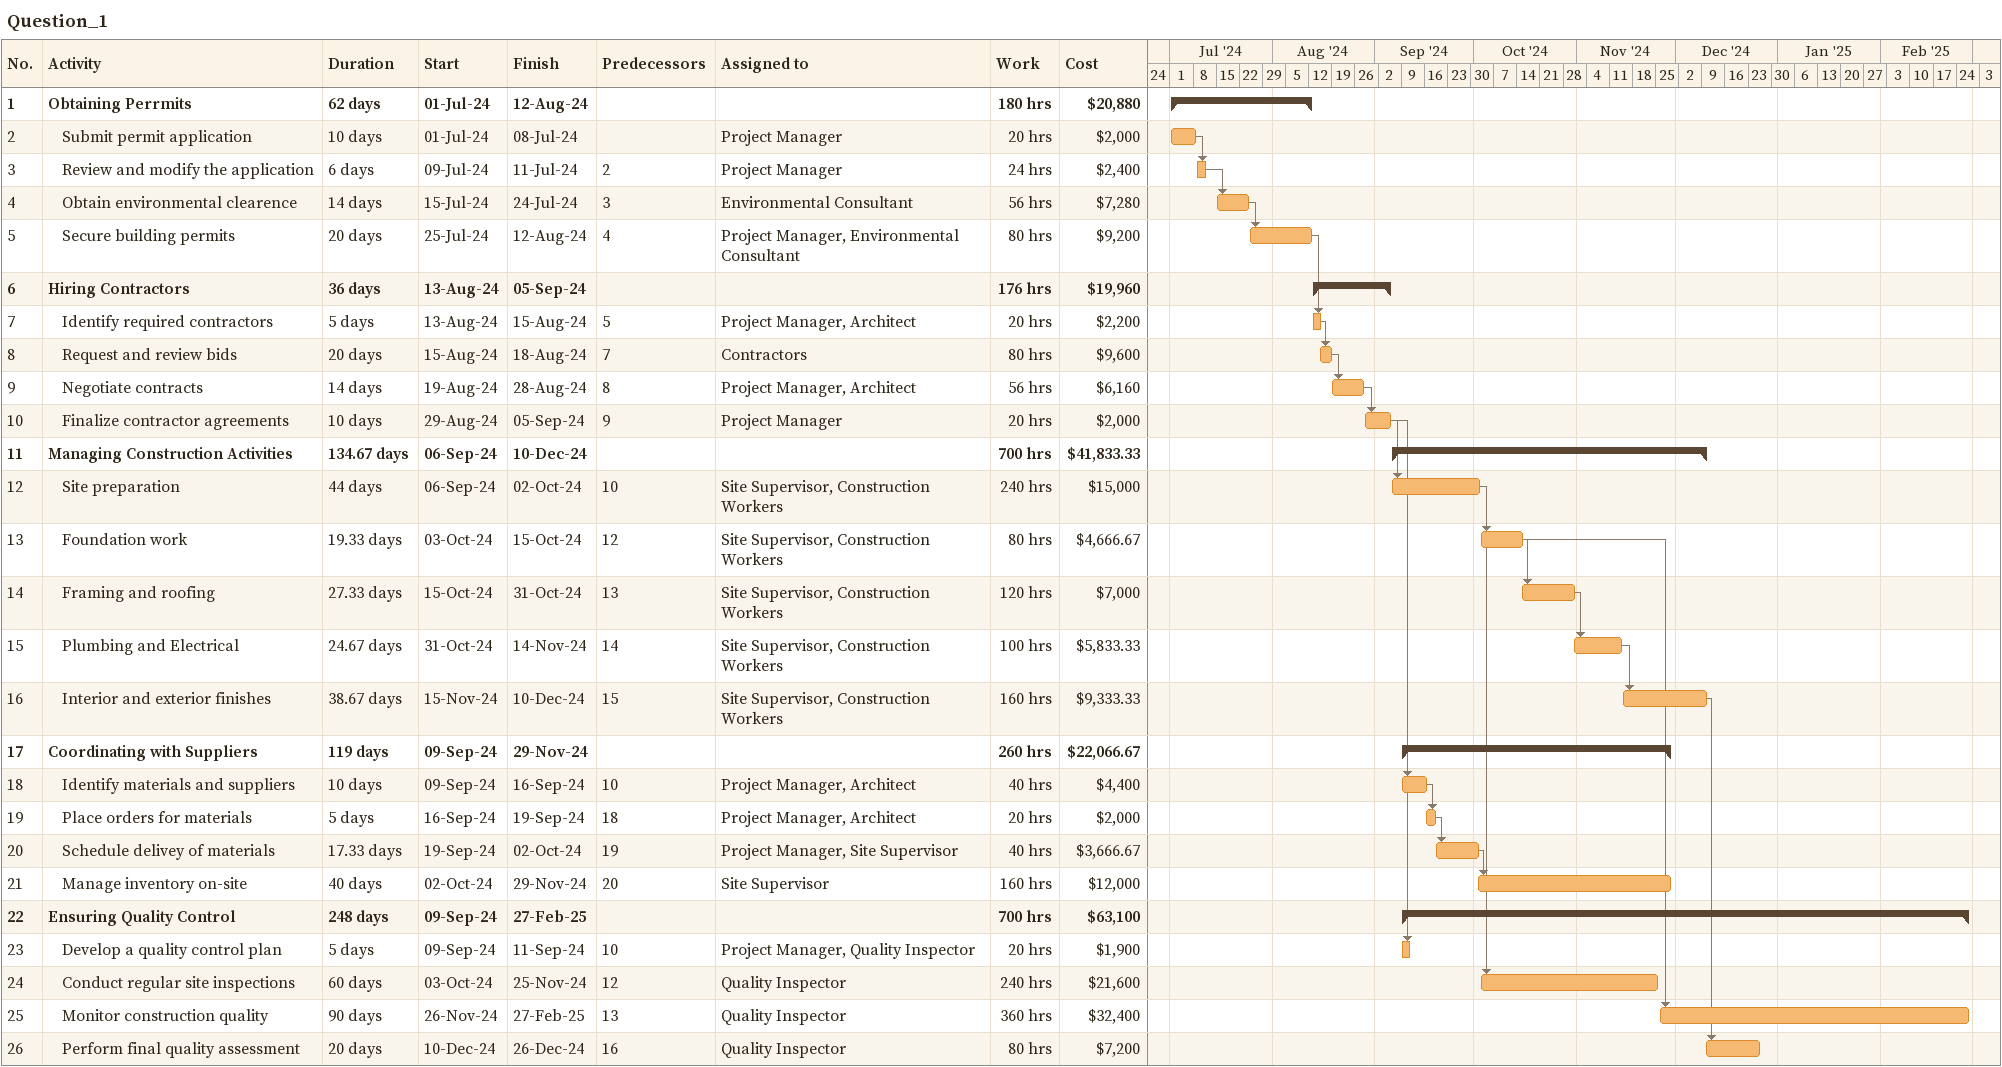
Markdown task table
Question_1

| ID | Level | Task | Duration | Start | Finish | Predecessors | Resources | Work (h) | Cost ($) |
|---|---|---|---|---|---|---|---|---|---|
| 1 | 1 | **Obtaining Perrmits** | 62d | 2024-07-01 | 2024-08-12 |  |  | 180 | 20880 |
| 2 | 2 | Submit permit application | 10d | 2024-07-01 | 2024-07-08 |  | Project Manager | 20 | 2000 |
| 3 | 2 | Review and modify the application | 6d | 2024-07-09 | 2024-07-11 | 2 | Project Manager | 24 | 2400 |
| 4 | 2 | Obtain environmental clearence | 14d | 2024-07-15 | 2024-07-24 | 3 | Environmental Consultant | 56 | 7280 |
| 5 | 2 | Secure building permits | 20d | 2024-07-25 | 2024-08-12 | 4 | Project Manager, Environmental Consultant | 80 | 9200 |
| 6 | 1 | **Hiring Contractors** | 36d | 2024-08-13 | 2024-09-05 |  |  | 176 | 19960 |
| 7 | 2 | Identify required contractors | 5d | 2024-08-13 | 2024-08-15 | 5 | Project Manager, Architect | 20 | 2200 |
| 8 | 2 | Request and review bids | 20d | 2024-08-15 | 2024-08-18 | 7 | Contractors | 80 | 9600 |
| 9 | 2 | Negotiate contracts | 14d | 2024-08-19 | 2024-08-28 | 8 | Project Manager, Architect | 56 | 6160 |
| 10 | 2 | Finalize contractor agreements | 10d | 2024-08-29 | 2024-09-05 | 9 | Project Manager | 20 | 2000 |
| 11 | 1 | **Managing Construction Activities** | 134.67d | 2024-09-06 | 2024-12-10 |  |  | 700 | 41833.33 |
| 12 | 2 | Site preparation | 44d | 2024-09-06 | 2024-10-02 | 10 | Site Supervisor, Construction Workers | 240 | 15000 |
| 13 | 2 | Foundation work | 19.33d | 2024-10-03 | 2024-10-15 | 12 | Site Supervisor, Construction Workers | 80 | 4666.67 |
| 14 | 2 | Framing and roofing | 27.33d | 2024-10-15 | 2024-10-31 | 13 | Site Supervisor, Construction Workers | 120 | 7000 |
| 15 | 2 | Plumbing and Electrical | 24.67d | 2024-10-31 | 2024-11-14 | 14 | Site Supervisor, Construction Workers | 100 | 5833.33 |
| 16 | 2 | Interior and exterior finishes | 38.67d | 2024-11-15 | 2024-12-10 | 15 | Site Supervisor, Construction Workers | 160 | 9333.33 |
| 17 | 1 | **Coordinating with Suppliers** | 119d | 2024-09-09 | 2024-11-29 |  |  | 260 | 22066.67 |
| 18 | 2 | Identify materials and suppliers | 10d | 2024-09-09 | 2024-09-16 | 10 | Project Manager, Architect | 40 | 4400 |
| 19 | 2 | Place orders for materials | 5d | 2024-09-16 | 2024-09-19 | 18 | Project Manager, Architect | 20 | 2000 |
| 20 | 2 | Schedule delivey of materials | 17.33d | 2024-09-19 | 2024-10-02 | 19 | Project Manager, Site Supervisor | 40 | 3666.67 |
| 21 | 2 | Manage inventory on-site | 40d | 2024-10-02 | 2024-11-29 | 20 | Site Supervisor | 160 | 12000 |
| 22 | 1 | **Ensuring Quality Control** | 248d | 2024-09-09 | 2025-02-27 |  |  | 700 | 63100 |
| 23 | 2 | Develop a quality control plan | 5d | 2024-09-09 | 2024-09-11 | 10 | Project Manager, Quality Inspector | 20 | 1900 |
| 24 | 2 | Conduct regular site inspections | 60d | 2024-10-03 | 2024-11-25 | 12 | Quality Inspector | 240 | 21600 |
| 25 | 2 | Monitor construction quality | 90d | 2024-11-26 | 2025-02-27 | 13 | Quality Inspector | 360 | 32400 |
| 26 | 2 | Perform final quality assessment | 20d | 2024-12-10 | 2024-12-26 | 16 | Quality Inspector | 80 | 7200 |
